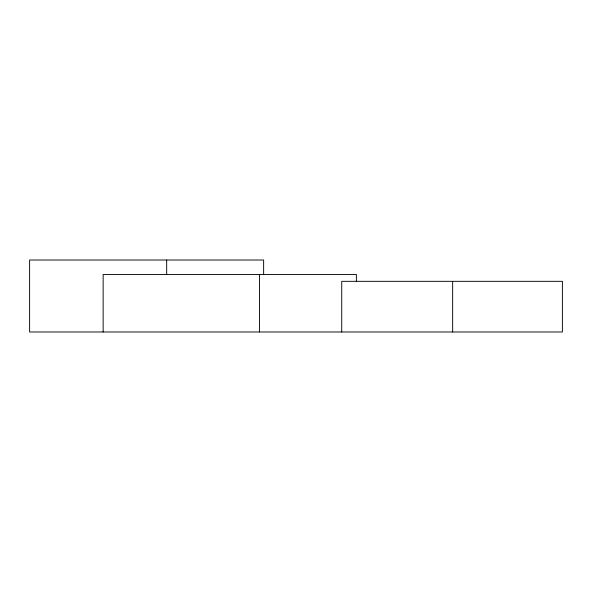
<?xml version="1.0" encoding="UTF-8"?>
<svg xmlns="http://www.w3.org/2000/svg" width="592" height="592" viewBox="0 0 592 592"><rect width="100%" height="100%" fill="white"/><g stroke="black" fill="none" stroke-linecap="round" stroke-linejoin="round"><path stroke-width="0.89" d="M452.651 281.326L452.651 331.986M356.377 281.814L356.377 274.488L103.141 274.488L103.141 331.986M341.725 331.986L341.725 281.326L562.4 281.326L562.4 331.986L29.6 331.986L29.6 260.014L263.632 260.014L263.632 274.614M259.437 274.488L259.437 331.986M166.678 260.014L166.678 274.488"/></g></svg>
